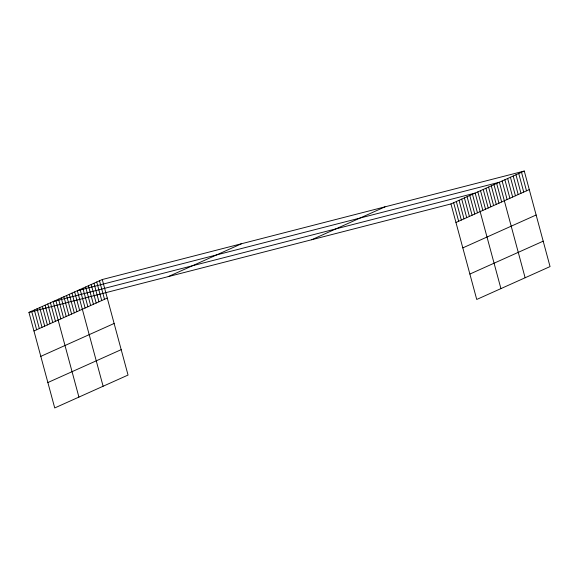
<?xml version="1.0" encoding="UTF-8"?>
<svg xmlns="http://www.w3.org/2000/svg" width="579" height="579" viewBox="0 0 579 579"><rect width="100%" height="100%" fill="white"/><g stroke="black" fill="none" stroke-linecap="round" stroke-linejoin="round"><path stroke-width="0.87" d="M102.266 279.534L128.046 375.062L54.723 407.949L28.95 312.421L102.266 279.534L524.277 171.051L550.05 266.579L476.734 299.466L450.954 203.938L524.277 171.051M33.951 330.956L107.267 298.069M168.214 276.624L241.53 243.737M40.805 356.36L114.121 323.473M311.697 239.742L385.013 206.848M47.869 382.538L121.185 349.651M455.955 222.474L529.278 189.586M462.816 247.884L536.132 214.997M469.88 274.055L543.196 241.168M28.95 312.421L450.954 203.938M521.505 172.296L526.506 190.831M518.733 173.541L523.734 192.069M515.969 174.778L520.97 193.314M513.197 176.023L518.198 194.558M510.425 177.268L515.426 195.796M507.66 178.506L512.654 197.041M504.888 179.751L509.889 198.286M502.116 180.995L507.117 199.523M525.124 277.761L499.344 182.233L77.34 290.716L103.113 386.244M496.659 183.442L501.66 201.977M493.974 184.643L498.968 203.178M491.281 185.852L496.283 204.387M488.596 187.06L493.598 205.588M485.904 188.262L490.905 206.797M483.219 189.471L488.22 208.006M480.527 190.672L485.528 209.207M477.841 191.881L482.843 210.416M500.929 288.61L475.149 193.089L53.145 301.565L78.918 397.093M472.464 194.291L477.465 212.826M469.779 195.499L474.78 214.035M467.087 196.708L472.088 215.236M464.401 197.909L469.403 216.445M461.709 199.118L466.71 217.653M459.024 200.32L464.025 218.855M456.332 201.528L461.333 220.063M453.646 202.737L458.648 221.265M99.501 280.779L104.495 299.307M96.729 282.016L101.73 300.552M93.957 283.261L98.958 301.797M91.185 284.506L96.186 303.034M88.421 285.744L93.422 304.279M85.649 286.989L90.65 305.524M82.877 288.233L87.878 306.761M80.112 289.471L85.113 308.006M74.648 291.925L79.649 310.453M71.962 293.126L76.964 311.661M69.277 294.335L74.278 312.87M66.585 295.536L71.586 314.071M63.9 296.745L68.901 315.28M61.208 297.953L66.209 316.481M58.522 299.155L63.524 317.69M55.83 300.363L60.831 318.899M50.46 302.774L55.454 321.309M47.767 303.982L52.769 322.51M45.082 305.184L50.084 323.719M42.39 306.392L47.391 324.928M39.705 307.601L44.706 326.129M37.013 308.802L42.014 327.338M34.327 310.011L39.329 328.546M31.635 311.212L36.636 329.748"/></g></svg>
